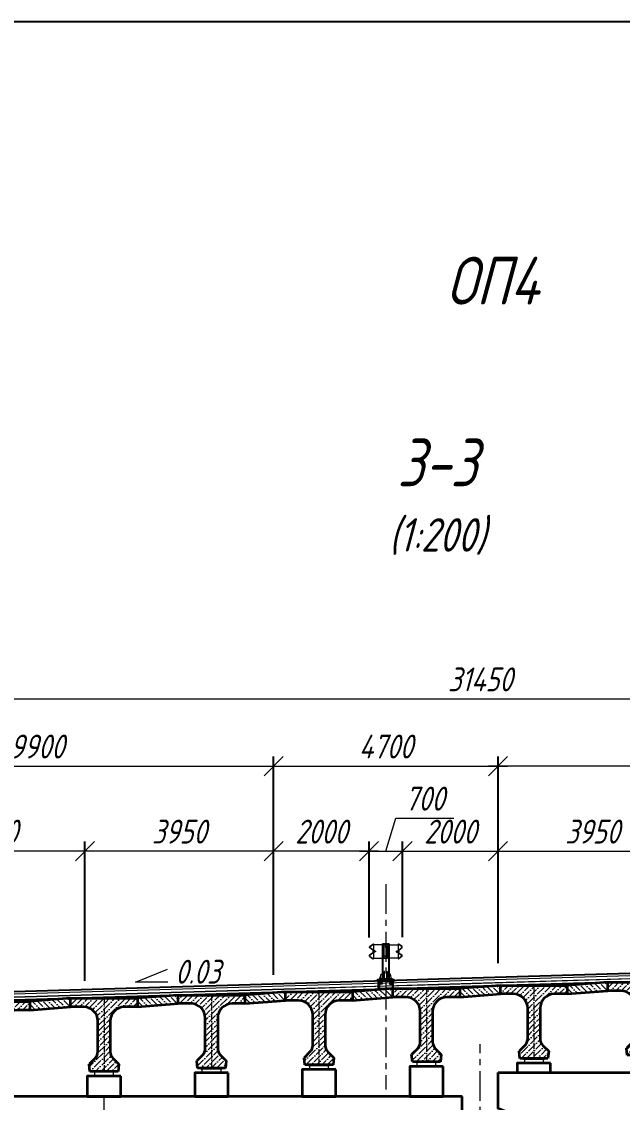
# Model space of a CAD drawing. Header units: millimetres. Extents: x 263685 to 14136308, y -2404013 to 2433772.
# Drawn here: x 7301822 to 7314400, y 38347 to 60973 of the extents above; entities that cross this region are included whole.
import ezdxf
from ezdxf import colors
from ezdxf.entities.mleader import LeaderData, LeaderLine
from ezdxf.math import Vec2, Vec3

# ---------------------------------------------------------------- set-up
doc = ezdxf.new("R2010")
doc.units = ezdxf.units.MM
for name, pattern in [('ACAD_ISO02W100', [15, 12, -3]), ('ACAD_ISO10W100', [18.5, 12, -3, 0.5, -3]), ('осевая', [2, 1.25, -0.25, 0.25, -0.25])]:
    doc.linetypes.add(name, pattern=pattern)
for name, color, linetype, lineweight in [('!!ТЕКСТ', 3, 'Continuous', 20), ('04_Невидимые', 3, 'Continuous', 13), ('1-Бетон', 106, 'Continuous', 35), ('1-Тонкая', 5, 'Continuous', 20), ('1-Штриховка', 8, 'Continuous', 9), ('ИС_TXT', 4, 'Continuous', 18), ('ИС_Выноска', 3, 'Continuous', 18), ('ИС_Ось', 3, 'осевая', 18), ('ИС_Разм', 3, 'Continuous', 18), ('ИС_Размер', 3, 'Continuous', 18), ('ИС_Текст заглавный', 1, 'Continuous', 35)]:
    doc.layers.add(name, color=color, linetype=linetype, lineweight=lineweight)
doc.layers.add('Красный поперечник', color=1, linetype='Continuous')
doc.styles.add('0', font='isocpeur.ttf', dxfattribs={"width": 0.8, "oblique": 15})
doc.styles.add('ISOCPEUR', font='isocpeur.ttf', dxfattribs={"width": 0.8, "oblique": 15, "height": 2.5})
doc.dimstyles.new('М200', dxfattribs={"dimscale": 200, "dimtxt": 2.5, "dimasz": 2, "dimexe": 1, "dimexo": 1, "dimgap": 0.8, "dimtad": 1, "dimdec": 0, "dimzin": 0, "dimdsep": 46, "dimtxsty": '0', "dimblk": 'OBLIQUE', "dimcen": 0.09, "dimdle": 1, "dimclrd": 256, "dimclre": 256, "dimclrt": 256, "dimadec": 4, "dimazin": 0, "dimtfac": 1, "dimtdec": 0, "dimtmove": 1, "dimatfit": 2, "dimfxl": 1, "dimtolj": 1, "dimtzin": 0, "dimlwd": -1, "dimarcsym": 0})

# ---------------------------------------------------------------- blocks, each defined once
blk = doc.blocks.new('1530')
at = {"layer": '1-Штриховка'}
h = blk.add_hatch(dxfattribs=at)
h.set_pattern_fill('ANSI36', color=256, scale=25, style=0)
h.set_pattern_definition([(45, (-1571632.81, 568569.22), (42.0949506, 154.348152), [198.4375, -39.6875, 0, -39.6875])])
h.paths.add_polyline_path([(130, -480), (130, -1117, 0.198927), (189, -1259), (310, -1380), (295, -1530), (-295, -1530), (-310, -1380), (-189, -1259, 0.198898), (-130, -1117), (-130, -480, 0.414214), (-430, -180), (-700, -180), (-700, 0), (700, 0), (700, -180), (430, -180, 0.414224)])
at = {"layer": '1-Бетон'}
for p, q in [((-700, 0), (700, 0)), ((-700, -180), (-700, 0)), ((-430, -180), (-700, -180)), ((700, -180), (430, -180)), ((700, 0), (700, -180)), ((-130, -1117), (-130, -480)), ((130, -480), (130, -1117)), ((-189, -1259), (-310, -1380)), ((189, -1259), (310, -1380)), ((-295, -1530), (-310, -1380)), ((295, -1530), (-295, -1530)), ((310, -1380), (295, -1530))]:
    blk.add_line(p, q, dxfattribs=at)
for centre, radius, start, end in [((-430, -480), 300, 0, 90), ((430, -480), 300, 90, 180), ((-330, -1117), 200, 315.0289, 359.9744), ((330, -1117), 200, 180.0256, 224.9711)]:
    blk.add_arc(centre, radius, start, end, dxfattribs=at)
at = {"layer": 'ИС_Ось', "ltscale": 100}
blk.add_line((0, 0), (0, -1530), dxfattribs=at)
blk = doc.blocks.new('_OBLIQUE')
at = {"color": 0, "linetype": 'ByBlock', "lineweight": -2}
blk.add_line((0.5, 0.5), (-0.5, -0.5), dxfattribs=at)
blk = doc.blocks.new('*D1059')
at = {"layer": 'Defpoints', "color": 0, "linetype": 'Continuous', "transparency": 16777216}
for p in [(7311797, 45387), (7311797, 41061), (7307097, 40820)]:
    blk.add_point(p, dxfattribs=at)
at = {"layer": 'ИС_Размер', "lineweight": -2, "transparency": 16777216}
for p, q in [((7307097, 41020), (7307097, 45587)), ((7311797, 41261), (7311797, 45587))]:
    blk.add_line(p, q, dxfattribs=at)
at = {"layer": 'ИС_Размер', "transparency": 16777216}
blk.add_line((7306897, 45387), (7311997, 45387), dxfattribs=at)
at = {"layer": 'ИС_Размер', "linetype": 'Continuous', "transparency": 16777216, "xscale": 400, "yscale": 400, "zscale": 400, "rotation": 180}
blk.add_blockref('_OBLIQUE', (7307097, 45387), dxfattribs=at)
at = {"layer": 'ИС_Размер', "linetype": 'Continuous', "transparency": 16777216, "xscale": 400, "yscale": 400, "zscale": 400}
blk.add_blockref('_OBLIQUE', (7311797, 45387), dxfattribs=at)
at = {"layer": 'ИС_Размер', "linetype": 'Continuous', "transparency": 16777216, "insert": (7309447, 45797), "char_height": 500, "attachment_point": 5, "style": '0'}
blk.add_mtext('\\A1;4700', dxfattribs=at)
blk = doc.blocks.new('*D1060')
at = {"layer": 'Defpoints', "color": 0, "transparency": 16777216}
for p in [(7311797, 43606), (7309797, 41604), (7311797, 41061)]:
    blk.add_point(p, dxfattribs=at)
at = {"layer": 'ИС_Размер', "lineweight": -2, "transparency": 16777216}
for p, q in [((7309797, 41804), (7309797, 43806)), ((7311797, 41261), (7311797, 43806))]:
    blk.add_line(p, q, dxfattribs=at)
at = {"layer": 'ИС_Размер', "transparency": 16777216}
blk.add_line((7309597, 43606), (7311997, 43606), dxfattribs=at)
at = {"layer": 'ИС_Размер', "transparency": 16777216, "xscale": 400, "yscale": 400, "zscale": 400, "rotation": 180}
blk.add_blockref('_OBLIQUE', (7309797, 43606), dxfattribs=at)
at = {"layer": 'ИС_Размер', "transparency": 16777216, "xscale": 400, "yscale": 400, "zscale": 400}
blk.add_blockref('_OBLIQUE', (7311797, 43606), dxfattribs=at)
at = {"layer": 'ИС_Размер', "transparency": 16777216, "insert": (7310797, 44016), "char_height": 500, "attachment_point": 5, "style": '0'}
blk.add_mtext('\\A1;2000', dxfattribs=at)
blk = doc.blocks.new('*D1061')
at = {"layer": 'Defpoints', "color": 0, "linetype": 'Continuous', "transparency": 16777216}
for p in [(7315747, 43606), (7311797, 41061), (7315747, 41167)]:
    blk.add_point(p, dxfattribs=at)
at = {"layer": 'ИС_Размер', "lineweight": -2, "transparency": 16777216}
for p, q in [((7311797, 41261), (7311797, 43806)), ((7315747, 41367), (7315747, 43806))]:
    blk.add_line(p, q, dxfattribs=at)
at = {"layer": 'ИС_Размер', "transparency": 16777216}
blk.add_line((7311597, 43606), (7315947, 43606), dxfattribs=at)
at = {"layer": 'ИС_Размер', "linetype": 'Continuous', "transparency": 16777216, "xscale": 400, "yscale": 400, "zscale": 400, "rotation": 180}
blk.add_blockref('_OBLIQUE', (7311797, 43606), dxfattribs=at)
at = {"layer": 'ИС_Размер', "linetype": 'Continuous', "transparency": 16777216, "xscale": 400, "yscale": 400, "zscale": 400}
blk.add_blockref('_OBLIQUE', (7315747, 43606), dxfattribs=at)
at = {"layer": 'ИС_Размер', "linetype": 'Continuous', "transparency": 16777216, "insert": (7313772, 44016), "char_height": 500, "attachment_point": 5, "style": '0'}
blk.add_mtext('\\A1;3950', dxfattribs=at)
blk = doc.blocks.new('*D1067')
at = {"layer": 'Defpoints', "color": 0, "linetype": 'Continuous', "transparency": 16777216}
for p in [(7327147, 46793), (7295697, 41553), (7327147, 41452)]:
    blk.add_point(p, dxfattribs=at)
at = {"layer": 'ИС_Размер', "lineweight": -2, "transparency": 16777216}
for p, q in [((7295697, 41753), (7295697, 46993)), ((7327147, 41652), (7327147, 46993))]:
    blk.add_line(p, q, dxfattribs=at)
at = {"layer": 'ИС_Размер', "transparency": 16777216}
blk.add_line((7295497, 46793), (7327347, 46793), dxfattribs=at)
at = {"layer": 'ИС_Размер', "linetype": 'Continuous', "transparency": 16777216, "xscale": 400, "yscale": 400, "zscale": 400, "rotation": 180}
blk.add_blockref('_OBLIQUE', (7295697, 46793), dxfattribs=at)
at = {"layer": 'ИС_Размер', "linetype": 'Continuous', "transparency": 16777216, "xscale": 400, "yscale": 400, "zscale": 400}
blk.add_blockref('_OBLIQUE', (7327147, 46793), dxfattribs=at)
at = {"layer": 'ИС_Размер', "linetype": 'Continuous', "transparency": 16777216, "insert": (7311422, 47203), "char_height": 500, "attachment_point": 5, "style": '0'}
blk.add_mtext('\\A1;31450', dxfattribs=at)
blk = doc.blocks.new('*D1068')
at = {"layer": 'Defpoints', "color": 0, "linetype": 'Continuous', "transparency": 16777216}
for p in [(7311797, 45387), (7325647, 42049), (7311797, 41061)]:
    blk.add_point(p, dxfattribs=at)
at = {"layer": 'ИС_Размер', "lineweight": -2, "transparency": 16777216}
for p, q in [((7311797, 41261), (7311797, 45587)), ((7325647, 42249), (7325647, 45587))]:
    blk.add_line(p, q, dxfattribs=at)
at = {"layer": 'ИС_Размер', "transparency": 16777216}
blk.add_line((7325847, 45387), (7311597, 45387), dxfattribs=at)
at = {"layer": 'ИС_Размер', "linetype": 'Continuous', "transparency": 16777216, "xscale": 400, "yscale": 400, "zscale": 400, "rotation": 180}
blk.add_blockref('_OBLIQUE', (7311797, 45387), dxfattribs=at)
at = {"layer": 'ИС_Размер', "linetype": 'Continuous', "transparency": 16777216, "xscale": 400, "yscale": 400, "zscale": 400}
blk.add_blockref('_OBLIQUE', (7325647, 45387), dxfattribs=at)
at = {"layer": 'ИС_Размер', "linetype": 'Continuous', "transparency": 16777216, "insert": (7318722, 45797), "char_height": 500, "attachment_point": 5, "style": '0'}
blk.add_mtext('\\A1;13850', dxfattribs=at)
blk = doc.blocks.new('*D1069')
at = {"layer": 'Defpoints', "color": 0, "transparency": 16777216}
for p in [(7309797, 43606), (7309097, 41598), (7309797, 41604)]:
    blk.add_point(p, dxfattribs=at)
at = {"layer": 'ИС_Размер', "transparency": 16777216}
for p, q in [((7309447, 43606), (7309654, 44296)), ((7309654, 44296), (7310868, 44296)), ((7308897, 43606), (7309997, 43606))]:
    blk.add_line(p, q, dxfattribs=at)
at = {"layer": 'ИС_Размер', "lineweight": -2, "transparency": 16777216}
for p, q in [((7309097, 41798), (7309097, 43806)), ((7309797, 41804), (7309797, 43806))]:
    blk.add_line(p, q, dxfattribs=at)
at = {"layer": 'ИС_Размер', "transparency": 16777216, "xscale": 400, "yscale": 400, "zscale": 400, "rotation": 180}
blk.add_blockref('_OBLIQUE', (7309097, 43606), dxfattribs=at)
at = {"layer": 'ИС_Размер', "transparency": 16777216, "xscale": 400, "yscale": 400, "zscale": 400}
blk.add_blockref('_OBLIQUE', (7309797, 43606), dxfattribs=at)
at = {"layer": 'ИС_Размер', "transparency": 16777216, "insert": (7310261, 44706), "char_height": 500, "attachment_point": 5, "style": '0'}
blk.add_mtext('\\A1;700', dxfattribs=at)
blk = doc.blocks.new('*D1070')
at = {"layer": 'Defpoints', "color": 0, "transparency": 16777216}
for p in [(7307097, 43606), (7309097, 41598), (7307097, 40820)]:
    blk.add_point(p, dxfattribs=at)
at = {"layer": 'ИС_Размер', "lineweight": -2, "transparency": 16777216}
for p, q in [((7307097, 41020), (7307097, 43806)), ((7309097, 41798), (7309097, 43806))]:
    blk.add_line(p, q, dxfattribs=at)
at = {"layer": 'ИС_Размер', "transparency": 16777216}
blk.add_line((7309297, 43606), (7306897, 43606), dxfattribs=at)
at = {"layer": 'ИС_Размер', "transparency": 16777216, "xscale": 400, "yscale": 400, "zscale": 400, "rotation": 180}
blk.add_blockref('_OBLIQUE', (7307097, 43606), dxfattribs=at)
at = {"layer": 'ИС_Размер', "transparency": 16777216, "xscale": 400, "yscale": 400, "zscale": 400}
blk.add_blockref('_OBLIQUE', (7309097, 43606), dxfattribs=at)
at = {"layer": 'ИС_Размер', "transparency": 16777216, "insert": (7308097, 44016), "char_height": 500, "attachment_point": 5, "style": '0'}
blk.add_mtext('\\A1;2000', dxfattribs=at)
blk = doc.blocks.new('*D1071')
at = {"layer": 'Defpoints', "color": 0, "linetype": 'Continuous', "transparency": 16777216}
for p in [(7303147, 43606), (7307097, 40820), (7303147, 40693)]:
    blk.add_point(p, dxfattribs=at)
at = {"layer": 'ИС_Размер', "lineweight": -2, "transparency": 16777216}
for p, q in [((7303147, 40893), (7303147, 43806)), ((7307097, 41020), (7307097, 43806))]:
    blk.add_line(p, q, dxfattribs=at)
at = {"layer": 'ИС_Размер', "transparency": 16777216}
blk.add_line((7307297, 43606), (7302947, 43606), dxfattribs=at)
at = {"layer": 'ИС_Размер', "linetype": 'Continuous', "transparency": 16777216, "xscale": 400, "yscale": 400, "zscale": 400, "rotation": 180}
blk.add_blockref('_OBLIQUE', (7303147, 43606), dxfattribs=at)
at = {"layer": 'ИС_Размер', "linetype": 'Continuous', "transparency": 16777216, "xscale": 400, "yscale": 400, "zscale": 400}
blk.add_blockref('_OBLIQUE', (7307097, 43606), dxfattribs=at)
at = {"layer": 'ИС_Размер', "linetype": 'Continuous', "transparency": 16777216, "insert": (7305122, 44016), "char_height": 500, "attachment_point": 5, "style": '0'}
blk.add_mtext('\\A1;3950', dxfattribs=at)
blk = doc.blocks.new('*D1072')
at = {"layer": 'Defpoints', "color": 0, "linetype": 'Continuous', "transparency": 16777216}
for p in [(7299197, 43606), (7299197, 40572), (7303147, 40693)]:
    blk.add_point(p, dxfattribs=at)
at = {"layer": 'ИС_Размер', "lineweight": -2, "transparency": 16777216}
for p, q in [((7299197, 40772), (7299197, 43806)), ((7303147, 40893), (7303147, 43806))]:
    blk.add_line(p, q, dxfattribs=at)
at = {"layer": 'ИС_Размер', "transparency": 16777216}
blk.add_line((7303347, 43606), (7298997, 43606), dxfattribs=at)
at = {"layer": 'ИС_Размер', "linetype": 'Continuous', "transparency": 16777216, "xscale": 400, "yscale": 400, "zscale": 400, "rotation": 180}
blk.add_blockref('_OBLIQUE', (7299197, 43606), dxfattribs=at)
at = {"layer": 'ИС_Размер', "linetype": 'Continuous', "transparency": 16777216, "xscale": 400, "yscale": 400, "zscale": 400}
blk.add_blockref('_OBLIQUE', (7303147, 43606), dxfattribs=at)
at = {"layer": 'ИС_Размер', "linetype": 'Continuous', "transparency": 16777216, "insert": (7301172, 44016), "char_height": 500, "attachment_point": 5, "style": '0'}
blk.add_mtext('\\A1;3950', dxfattribs=at)
blk = doc.blocks.new('*D1077')
at = {"layer": 'Defpoints', "color": 0, "linetype": 'Continuous', "transparency": 16777216}
for p in [(7307097, 45387), (7297197, 41127), (7307097, 40820)]:
    blk.add_point(p, dxfattribs=at)
at = {"layer": 'ИС_Размер', "lineweight": -2, "transparency": 16777216}
for p, q in [((7297197, 41327), (7297197, 45587)), ((7307097, 41020), (7307097, 45587))]:
    blk.add_line(p, q, dxfattribs=at)
at = {"layer": 'ИС_Размер', "transparency": 16777216}
blk.add_line((7296997, 45387), (7307297, 45387), dxfattribs=at)
at = {"layer": 'ИС_Размер', "linetype": 'Continuous', "transparency": 16777216, "xscale": 400, "yscale": 400, "zscale": 400, "rotation": 180}
blk.add_blockref('_OBLIQUE', (7297197, 45387), dxfattribs=at)
at = {"layer": 'ИС_Размер', "linetype": 'Continuous', "transparency": 16777216, "xscale": 400, "yscale": 400, "zscale": 400}
blk.add_blockref('_OBLIQUE', (7307097, 45387), dxfattribs=at)
at = {"layer": 'ИС_Размер', "linetype": 'Continuous', "transparency": 16777216, "insert": (7302147, 45797), "char_height": 500, "attachment_point": 5, "style": '0'}
blk.add_mtext('\\A1;9900', dxfattribs=at)
blk = doc.blocks.new('Барьерка1')
at = {"lineweight": 15}
for p, q in [((1026, 1457), (1026, 727)), ((1034, 1457), (1034, 727)), ((1159, 727), (1159, 1457)), ((1166, 727), (1166, 1457)), ((1166, 1441), (1356, 1441)), ((1352, 1441), (1352, 1160)), ((1356, 1457), (1355, 1453)), ((1355, 1453), (1361, 1451)), ((1356, 1457), (1362, 1455)), ((1356, 1441), (1356, 1160)), ((1428, 1405), (1367, 1449)), ((1367, 1335), (1428, 1377)), ((1430, 1408), (1370, 1452)), ((1370, 1331), (1430, 1374)), ((1356, 1160), (1166, 1160)), ((1361, 1150), (1355, 1148)), ((1356, 1144), (1355, 1148)), ((1362, 1146), (1356, 1144)), ((1360, 1316), (1360, 1285)), ((1367, 1266), (1428, 1224)), ((1428, 1196), (1367, 1152)), ((1370, 1270), (1430, 1227)), ((1430, 1193), (1370, 1149)), ((980, 727), (980, 737)), ((1012, 737), (980, 737)), ((980, 727), (980, 737)), ((1006, 737), (980, 737)), ((996, 727), (980, 727)), ((1012, 727), (980, 727)), ((989, 727), (989, 737)), ((989, 727), (989, 737)), ((989, 727), (989, 737)), ((989, 727), (989, 737)), ((1003, 727), (1003, 737)), ((1003, 727), (1003, 737)), ((1003, 727), (1003, 737)), ((1003, 727), (1003, 737)), ((1003, 727), (1003, 737)), ((1003, 727), (1003, 737)), ((1003, 727), (1003, 737)), ((1003, 727), (1003, 737)), ((1003, 727), (1003, 737)), ((1003, 727), (1003, 737)), ((1010, 737), (1006, 737)), ((1012, 729), (1012, 737)), ((1012, 727), (1012, 735)), ((1012, 727), (1012, 735)), ((1012, 729), (1012, 735)), ((1012, 727), (1012, 735)), ((1012, 727), (1012, 735)), ((1180, 729), (1180, 737)), ((1180, 737), (1212, 737)), ((1180, 727), (1180, 735)), ((1180, 727), (1180, 735)), ((1180, 729), (1180, 735)), ((1180, 727), (1180, 735)), ((1180, 727), (1180, 735)), ((1180, 727), (1212, 727)), ((1182, 737), (1186, 737)), ((1186, 737), (1212, 737)), ((1189, 727), (1189, 737)), ((1189, 727), (1189, 737)), ((1189, 727), (1189, 737)), ((1189, 727), (1189, 737)), ((1189, 727), (1189, 737)), ((1189, 727), (1189, 737)), ((1189, 727), (1189, 737)), ((1189, 727), (1189, 737)), ((1189, 727), (1189, 737)), ((1189, 727), (1189, 737)), ((1196, 727), (1212, 727)), ((1203, 727), (1203, 737)), ((1203, 727), (1203, 737)), ((1203, 727), (1203, 737)), ((1203, 727), (1203, 737)), ((1212, 727), (1212, 737)), ((1212, 727), (1212, 737))]:
    blk.add_line(p, q, dxfattribs=at)
at = {"color": 3, "linetype": 'ACAD_ISO02W100', "lineweight": 15, "ltscale": 2}
for p, q in [((1063, 1441), (1166, 1441)), ((1063, 1160), (1063, 1441)), ((1138, 1160), (1138, 1441)), ((1166, 1160), (1063, 1160)), ((983, 707), (983, 687)), ((984, 687), (984, 627)), ((985, 707), (985, 687)), ((1007, 707), (1007, 687)), ((1008, 687), (1008, 627)), ((1009, 707), (1009, 687)), ((1183, 707), (1183, 687)), ((1184, 687), (1184, 627)), ((1185, 707), (1185, 687)), ((1207, 707), (1207, 687)), ((1208, 687), (1208, 627)), ((1209, 707), (1209, 687))]:
    blk.add_line(p, q, dxfattribs=at)
at = {"color": 7, "lineweight": 15}
for p, q in [((1313, 1306), (1313, 1295)), ((1313, 1306), (1325, 1306)), ((1313, 1295), (1325, 1295)), ((1325, 1311), (1325, 1290)), ((1326, 1313), (1333, 1313)), ((1326, 1288), (1333, 1288)), ((1334, 1311), (1334, 1290)), ((1334, 1311), (1334, 1290)), ((1335, 1313), (1350, 1313)), ((1335, 1313), (1340, 1313)), ((1335, 1288), (1350, 1288)), ((1335, 1288), (1340, 1288)), ((1339, 1306), (1350, 1306)), ((1339, 1295), (1350, 1295))]:
    blk.add_line(p, q, dxfattribs=at)
at = {"lineweight": 15, "ltscale": 5}
for p, q in [((1350, 1279), (1350, 1322)), ((1350, 1322), (1352, 1322)), ((1352, 1279), (1350, 1279)), ((1352, 1322), (1352, 1279))]:
    blk.add_line(p, q, dxfattribs=at)
at = {"linetype": 'Continuous'}
for p, q in [((946, 527), (946, 687)), ((956, 687), (956, 527)), ((1237, 687), (1237, 527)), ((1246, 527), (1246, 687)), ((946, 527), (1096, 527)), ((1246, 527), (1096, 527))]:
    blk.add_line(p, q, dxfattribs=at)
at = {"linetype": 'ACAD_ISO10W100', "ltscale": 2.5}
for p, q in [((996, 713), (996, 615)), ((1196, 713), (1196, 615))]:
    blk.add_line(p, q, dxfattribs=at)
at = {"lineweight": 15}
for points in [[(1167, 1457), (1026, 1457)], [(982, 727), (982, 757), (997, 827), (1027, 827)], [(1212, 727), (1212, 757), (1197, 827), (1167, 827)]]:
    blk.add_lwpolyline(points, dxfattribs=at)
at = {"color": 7, "lineweight": 15}
blk.add_lwpolyline([(1360, 1316), (1364, 1316, -0.414214), (1370, 1310), (1370, 1303), (1366, 1303), (1366, 1298), (1370, 1298), (1370, 1291, -0.414214), (1364, 1285), (1360, 1285), (1360, 1316)], format="xyb", dxfattribs=at)
at = {"linetype": 'Continuous'}
for points in [[(1096, 707), (921, 707), (921, 687), (1096, 687)], [(1096, 707), (1271, 707), (1271, 687), (1096, 687)]]:
    blk.add_lwpolyline(points, dxfattribs=at)
blk.add_lwpolyline([(921, 687), (1271, 687), (1271, 707), (921, 707)], close=True, dxfattribs=at)
at = {"lineweight": 15}
for points in [[(1236, 707), (956, 707), (956, 727), (1236, 727)], [(1071, 883), (1061, 883), (1061, 727), (1071, 727)], [(1121, 883), (1131, 883), (1131, 727), (1121, 727)]]:
    blk.add_lwpolyline(points, close=True, dxfattribs=at)
at = {"color": 3, "linetype": 'ACAD_ISO02W100', "lineweight": 15, "ltscale": 2}
for points in [[(982, 687), (1010, 687), (1010, 627), (982, 627)], [(1210, 687), (1182, 687), (1182, 627), (1210, 627)], [(971, 627), (1021, 627), (1021, 617), (971, 617)], [(1221, 627), (1171, 627), (1171, 617), (1221, 617)]]:
    blk.add_lwpolyline(points, close=True, dxfattribs=at)
at = {"lineweight": 15}
for centre in [(1096, 1396), (1096, 1205)]:
    blk.add_circle(centre, 10.9, dxfattribs=at)
for centre, radius, start, end in [((1358, 1436), 16, 53.8126, 78.6901), ((1358, 1436), 20, 53.8126, 78.6901), ((1419, 1391), 16, 302.4532, 57.5468), ((1419, 1391), 20, 302.4532, 57.5468), ((1380, 1315), 24, 122.4532, 180), ((1380, 1315), 20, 122.4532, 180), ((1358, 1165), 16, 281.3099, 306.1874), ((1358, 1165), 20, 281.3099, 306.1874), ((982, 735), 2, 90, 180), ((982, 729), 2, 180, 270), ((987, 735), 2, 0, 90), ((987, 729), 2, 270, 0), ((991, 735), 2, 90, 180), ((991, 729), 2, 180, 270), ((1001, 735), 2, 0, 90), ((1001, 729), 2, 270, 0), ((1005, 735), 2, 90, 180), ((1005, 729), 2, 180, 270), ((1010, 735), 2, 359.9996, 90), ((1010, 729), 2, 270, 0), ((1182, 735), 2, 90, 180.0004), ((1182, 729), 2, 180, 270), ((1187, 735), 2, 0, 90), ((1187, 729), 2, 270, 0), ((1191, 735), 2, 90, 180), ((1191, 729), 2, 180, 270), ((1201, 735), 2, 0, 90), ((1201, 729), 2, 270, 0), ((1205, 735), 2, 90, 180), ((1205, 729), 2, 180, 270), ((1210, 735), 2, 0, 90), ((1210, 729), 2, 270, 0)]:
    blk.add_arc(centre, radius, start, end, dxfattribs=at)
at = {"lineweight": 15, "ltscale": 0.2}
for centre, radius, start, end in [((1380, 1286), 24, 180, 237.5468), ((1380, 1286), 20, 180, 237.5468), ((1419, 1210), 16, 302.4532, 57.5468), ((1419, 1210), 20, 302.4532, 57.5468)]:
    blk.add_arc(centre, radius, start, end, dxfattribs=at)
at = {"color": 7, "lineweight": 15}
for centre, major_axis, start_param, end_param in [((1329, 1310), (3.23, 3.23), 1.691386, 2.356194), ((1329, 1311), (-3.23, 3.23), 0.785398, 2.356194), ((1329, 1301), (3.23, 3.23), 0.785398, 2.356194), ((1329, 1300), (-3.23, 3.23), 0.785398, 2.356194), ((1329, 1290), (3.23, 3.23), 0.785398, 2.356194), ((1329, 1290), (-3.23, 3.23), 0.785398, 1.450207), ((1329, 1311), (3.23, 3.23), 3.926991, 5.497787), ((1329, 1301), (-3.23, 3.23), 3.926991, 5.497787), ((1329, 1300), (3.23, 3.23), 3.926991, 5.497787), ((1329, 1290), (-3.23, 3.23), 3.926991, 5.497787), ((1329, 1310), (-3.23, 3.23), 3.926991, 4.5918), ((1329, 1290), (3.23, 3.23), 4.832978, 5.497787), ((1339, 1310), (3.23, 3.23), 1.691386, 2.356194), ((1339, 1311), (3.23, 3.23), 2.356194, 3.926991), ((1339, 1301), (-3.23, 3.23), -0.785398, 0.785398), ((1339, 1300), (3.23, 3.23), 2.356194, 3.926991), ((1339, 1290), (-3.23, 3.23), -0.785398, 0.785398), ((1339, 1290), (-3.23, 3.23), 0.785398, 1.450207)]:
    blk.add_ellipse(centre, major_axis=major_axis, ratio=1, start_param=start_param, end_param=end_param, dxfattribs=at)

msp = doc.modelspace()

# ---------------------------------------------------------------- hatches: boundary and pattern name
at = {"layer": '1-Штриховка'}
h = msp.add_hatch(dxfattribs=at)
h.set_pattern_fill('ANSI36', color=256, scale=25, angle=90, style=0)
h.set_pattern_definition([(135, (1580274.92, -5211422.8), (-154.3481521, 42.0949506), [198.4375, -39.6875, 0, -39.6875])])
h.paths.add_polyline_path([(7309597.2882, 40729.3216), (7308747.2882, 40661.8216), (7308747.2882, 40481.8216), (7309597.2882, 40549.3216)])
h = msp.add_hatch(dxfattribs=at)
h.set_pattern_fill('ANSI36', color=256, scale=25, angle=90, style=0)
h.set_pattern_definition([(135, (1582524.92, -5211355.3), (-154.3481521, 42.0949506), [198.4375, -39.6875, 0, -39.6875])])
h.paths.add_polyline_path([(7311847.2882, 40796.8216), (7310997.2882, 40729.3216), (7310997.2882, 40549.3216), (7311847.2882, 40616.8216)])
h = msp.add_hatch(dxfattribs=at)
h.set_pattern_fill('ANSI36', color=256, scale=25, angle=90, style=0)
h.set_pattern_definition([(135, (1584774.92, -5211287.8), (-154.3481521, 42.0949506), [198.4375, -39.6875, 0, -39.6875])])
h.paths.add_polyline_path([(7314097.2882, 40864.3216), (7313247.2882, 40796.8216), (7313247.2882, 40616.8216), (7314097.2882, 40684.3216)])
h = msp.add_hatch(dxfattribs=at)
h.set_pattern_fill('ANSI36', color=256, scale=25, angle=90, style=0)
h.set_pattern_definition([(135, (1573524.92, -5211625.3), (-154.3481521, 42.0949506), [198.4375, -39.6875, 0, -39.6875])])
h.paths.add_polyline_path([(7302847.2882, 40526.8216), (7301997.2882, 40459.3216), (7301997.2882, 40279.3216), (7302847.2882, 40346.8216)])
h = msp.add_hatch(dxfattribs=at)
h.set_pattern_fill('ANSI36', color=256, scale=25, angle=90, style=0)
h.set_pattern_definition([(135, (1575774.92, -5211557.8), (-154.3481521, 42.0949506), [198.4375, -39.6875, 0, -39.6875])])
h.paths.add_polyline_path([(7305097.2882, 40594.3216), (7304247.2882, 40526.8216), (7304247.2882, 40346.8216), (7305097.2882, 40414.3216)])
h = msp.add_hatch(dxfattribs=at)
h.set_pattern_fill('ANSI36', color=256, scale=25, angle=90, style=0)
h.set_pattern_definition([(135, (1578024.92, -5211490.3), (-154.3481521, 42.0949506), [198.4375, -39.6875, 0, -39.6875])])
h.paths.add_polyline_path([(7307347.2882, 40661.8216), (7306497.2882, 40594.3216), (7306497.2882, 40414.3216), (7307347.2882, 40481.8216)])

# ---------------------------------------------------------------- linework, layer by layer
at = {"layer": '04_Невидимые', "elevation": 5778.159}
for points in [[(7310517.2882, 39179.3216), (7310077.2882, 39179.3216), (7310077.2882, 39199.3216), (7310517.2882, 39199.3216)], [(7312767.2882, 39246.8216), (7312327.2882, 39246.8216), (7312327.2882, 39266.8216), (7312767.2882, 39266.8216)], [(7303767.2882, 38976.8216), (7303327.2882, 38976.8216), (7303327.2882, 38996.8216), (7303767.2882, 38996.8216)], [(7306017.2882, 39044.3216), (7305577.2882, 39044.3216), (7305577.2882, 39064.3216), (7306017.2882, 39064.3216)], [(7308267.2882, 39111.8216), (7307827.2882, 39111.8216), (7307827.2882, 39131.8216), (7308267.2882, 39131.8216)]]:
    msp.add_lwpolyline(points, close=True, dxfattribs=at)
at = {"layer": '1-Бетон', "elevation": 5778.159}
for points in [[(7308747.2882, 40481.8216), (7309597.2882, 40549.3216), (7309597.2882, 40729.3216), (7308747.2882, 40661.8216)], [(7310997.2882, 40549.3216), (7311847.2882, 40616.8216), (7311847.2882, 40796.8216), (7310997.2882, 40729.3216)], [(7313247.2882, 40616.8216), (7314097.2882, 40684.3216), (7314097.2882, 40864.3216), (7313247.2882, 40796.8216)], [(7301997.2882, 40279.3216), (7302847.2882, 40346.8216), (7302847.2882, 40526.8216), (7301997.2882, 40459.3216)], [(7304247.2882, 40346.8216), (7305097.2882, 40414.3216), (7305097.2882, 40594.3216), (7304247.2882, 40526.8216)], [(7306497.2882, 40414.3216), (7307347.2882, 40481.8216), (7307347.2882, 40661.8216), (7306497.2882, 40594.3216)], [(7312897.2882, 39168.8216), (7312197.2882, 39168.8216), (7312197.2882, 38972.3113), (7312897.2882, 38972.3113)], [(7306147.2882, 38966.3216), (7305447.2882, 38966.3216), (7305447.2882, 38472.3113), (7306147.2882, 38472.3113)], [(7308397.2882, 39033.8216), (7307697.2882, 39033.8216), (7307697.2882, 38472.3113), (7308397.2882, 38472.3113)], [(7310647.2882, 39101.3216), (7309947.2882, 39101.3216), (7309947.2882, 38472.3113), (7310647.2882, 38472.3113)], [(7303897.2882, 38898.8216), (7303197.2882, 38898.8216), (7303197.2882, 38472.3113), (7303897.2882, 38472.3113)], [(7311047.1104, 38472.3113), (7296047.2882, 38472.3113), (7296047.466, 37722.3113), (7297947.6439, 36972.3113), (7309147.466, 36972.3113), (7311047.2882, 37722.3113)]]:
    msp.add_lwpolyline(points, close=True, dxfattribs=at)
msp.add_lwpolyline([(7311797.1993, 38972.3113), (7326797.0215, 38972.3113), (7326796.8437, 38222.3113), (7324896.6658, 37472.3113), (7313696.8437, 37472.3113), (7311797.0215, 38222.3113), (7311797.1993, 38972.3113)], dxfattribs=at)
at = {"layer": '1-Тонкая', "elevation": 5778.159}
for points in [[(7295947.0803, 40425.3113), (7297897.4828, 40503.3274), (7298647.4828, 40525.8274), (7302597.4828, 40644.3274), (7307547.4828, 40792.8274), (7309447.4828, 40849.8274), (7310547.4828, 40882.8274), (7315497.4828, 41031.3274), (7319447.4828, 41149.8274), (7323197.4828, 41262.3274), (7323947.4828, 41284.8274), (7326897.1402, 41373.3171)], [(7295947.0803, 40365.3113), (7297897.4828, 40443.3274), (7298647.4828, 40465.8274), (7302597.4828, 40584.3274), (7307547.4828, 40732.8274), (7309447.4828, 40789.8274), (7310547.4828, 40822.8274), (7315497.4828, 40971.3274), (7319447.4828, 41089.8274), (7323197.4828, 41202.3274), (7323947.4828, 41224.8274), (7326897.1402, 41313.3171)], [(7295947.0803, 40360.3113), (7297897.4828, 40438.3274), (7298647.4828, 40460.8274), (7302597.4828, 40579.3274), (7307547.4828, 40727.8274), (7309447.4828, 40784.8274), (7310547.4828, 40817.8274), (7315497.4828, 40966.3274), (7319447.4828, 41084.8274), (7323197.4828, 41197.3274), (7323947.4828, 41219.8274), (7326897.1402, 41308.3171)]]:
    msp.add_lwpolyline(points, dxfattribs=at)
at = {"layer": 'Defpoints', "color": 252, "true_color": 0x939598, "elevation": 5778.159}
msp.add_lwpolyline([(7295947.0803, 40300.3113), (7297897.4828, 40378.3274), (7298647.4828, 40400.8274), (7302597.4828, 40519.3274), (7307547.4828, 40667.8274), (7309447.4828, 40724.8274), (7310547.4828, 40757.8274), (7315497.4828, 40906.3274), (7319447.4828, 41024.8274), (7323197.4828, 41137.3274), (7323947.4828, 41159.8274), (7326897.1402, 41248.3171)], dxfattribs=at)
at = {"layer": 'ИС_TXT', "color": 3, "ltscale": 500, "elevation": 5778.159}
msp.add_lwpolyline([(7304883.2183, 40864.2109), (7304205.5267, 40864.2109), (7304876.749, 41135.0643)], dxfattribs=at)
at = {"layer": 'ИС_Ось', "ltscale": 500, "elevation": 5778.159}
for points in [[(7309447.4806, 42917.8952), (7309447.4806, 38614.1183)], [(7311422.2882, 19377.4502), (7311422.2882, 39568.2202)], [(7303547.6439, 21972.2458), (7303547.1993, 38472.3113)]]:
    msp.add_lwpolyline(points, dxfattribs=at)
at = {"layer": 'ИС_Размер', "elevation": 5778.159}
for points in [[(7310497.2882, 39179.3216), (7310097.2882, 39179.3216), (7310097.2882, 39101.3216), (7310497.2882, 39101.3216), (7310497.2882, 39179.3216)], [(7312747.2882, 39246.8216), (7312347.2882, 39246.8216), (7312347.2882, 39168.8216), (7312747.2882, 39168.8216), (7312747.2882, 39246.8216)], [(7303747.2882, 38976.8216), (7303347.2882, 38976.8216), (7303347.2882, 38898.8216), (7303747.2882, 38898.8216), (7303747.2882, 38976.8216)], [(7305997.2882, 39044.3216), (7305597.2882, 39044.3216), (7305597.2882, 38966.3216), (7305997.2882, 38966.3216), (7305997.2882, 39044.3216)], [(7308247.2882, 39111.8216), (7307847.2882, 39111.8216), (7307847.2882, 39033.8216), (7308247.2882, 39033.8216), (7308247.2882, 39111.8216)]]:
    msp.add_lwpolyline(points, dxfattribs=at)
at = {"layer": 'Красный поперечник', "elevation": 5778.159}
msp.add_lwpolyline([(7295947.0803, 40475.3113), (7297897.4828, 40553.3274), (7298647.4828, 40575.8274), (7302597.4828, 40694.3274), (7307547.4828, 40842.8274), (7309447.4828, 40899.8274), (7310547.4828, 40932.8274), (7315497.4828, 41081.3274), (7319447.4828, 41199.8274), (7323197.4828, 41312.3274), (7323947.4828, 41334.8274), (7326897.1402, 41423.3171)], dxfattribs=at)

# ---------------------------------------------------------------- block references
at = {"xscale": -1}
msp.add_blockref('Барьерка1', (7310544.0148, 40206.4157, 5778.159), dxfattribs=at)
msp.add_blockref('Барьерка1', (7308350.3926, 40206.4157, 5778.159))
at = {"layer": 'ИС_Размер', "linetype": 'Continuous'}
for p in [(7310297.2882, 40729.3216, 5778.159), (7312547.2882, 40796.8216, 5778.159), (7314797.2882, 40864.3216, 5778.159), (7303547.2882, 40526.8216, 5778.159), (7305797.2882, 40594.3216, 5778.159), (7308047.2882, 40661.8216, 5778.159), (7301297.2882, 40459.3216, 5778.159)]:
    msp.add_blockref('1530', p, dxfattribs=at)

# ---------------------------------------------------------------- texts
at = {"layer": '!!ТЕКСТ', "color": 1, "insert": (7311680.0933, 55548.6501), "char_height": 1000, "width": 4344.622638, "attachment_point": 5, "style": 'ISOCPEUR', "bg_fill": 2}
msp.add_mtext('ОП4', dxfattribs=at)
at = {"layer": 'ИС_Разм', "color": 3, "ltscale": 0.4, "insert": (7305510.341, 41082.7517, 5778.159), "char_height": 500, "attachment_point": 5, "style": 'ISOCPEUR'}
msp.add_mtext('\\pxqc;0.03', dxfattribs=at)
at = {"layer": 'ИС_Текст заглавный', "insert": (7310524.5766, 51026.422), "char_height": 2000, "width": 4689.843741, "attachment_point": 5, "style": 'ISOCPEUR'}
msp.add_mtext('{\\H0.5x;3-3\\P\\H0.7x;(1:200)}', dxfattribs=at)

# ---------------------------------------------------------------- dimensions: what is measured, and where the dimension line sits
at = {"layer": 'ИС_Размер', "linetype": 'Continuous'}
for base, p1, p2, picture, middle in [((7327147.1401, 46792.7196, 5778.159), (7295697.4341, 41552.8385, 5778.159), (7327147.1401, 41451.8216, 5778.159), '*D1067', (7311422.2871, 47202.7196, 5778.159)), ((7311797.0782, 45387.1772, 5778.159), (7307097.0782, 40819.5208, 5778.159), (7311797.0782, 41060.5639, 5778.159), '*D1059', (7309447.0782, 45797.1772, 5778.159)), ((7311797.0782, 45387.1772, 5778.159), (7325647.0782, 42049.29, 5778.159), (7311797.0782, 41060.5639, 5778.159), '*D1068', (7318722.0782, 45797.1772, 5778.159)), ((7315747.0782, 43606.3475, 5778.159), (7311797.0782, 41060.5639, 5778.159), (7315747.0782, 41166.621, 5778.159), '*D1061', (7313772.0782, 44016.3475, 5778.159))]:
    dim = msp.add_linear_dim(base=base, p1=p1, p2=p2, dimstyle='М200', dxfattribs=at)
    dim.commit()
    dim.dimension.update_dxf_attribs({"geometry": picture, "text_midpoint": middle})
for base, p1, p2, picture, middle in [((7307097.0782, 45387.1772, 5778.159), (7297197.0782, 41126.9607, 5778.159), (7307097.0782, 40819.5208, 5778.159), '*D1077', (7302147.0782, 45797.1772, 5778.159)), ((7299197.0782, 43606.3475, 5778.159), (7303147.0782, 40692.8608, 5778.159), (7299197.0782, 40571.8508, 5778.159), '*D1072', (7301172.0782, 44016.3475, 5778.159)), ((7303147.0782, 43606.3475, 5778.159), (7307097.0782, 40819.5208, 5778.159), (7303147.0782, 40692.8608, 5778.159), '*D1071', (7305122.0782, 44016.3475, 5778.159))]:
    dim = msp.add_linear_dim(base=base, p1=p1, p2=p2, angle=180, dimstyle='М200', dxfattribs=at)
    dim.commit()
    dim.dimension.update_dxf_attribs({"geometry": picture, "text_midpoint": middle})
at = {"layer": 'ИС_Размер'}
for base, p1, p2, picture, middle in [((7309797.0782, 43606.3475, 5778.159), (7309096.6758, 41597.6154, 5778.159), (7309797.0782, 41603.5838, 5778.159), '*D1069', (7309813.877, 44706.3475, 5778.159)), ((7311797.0782, 43606.3475, 5778.159), (7309797.0782, 41603.5838, 5778.159), (7311797.0782, 41060.5639, 5778.159), '*D1060', (7310797.0782, 44016.3475, 5778.159))]:
    dim = msp.add_linear_dim(base=base, p1=p1, p2=p2, dimstyle='М200', dxfattribs=at)
    dim.commit()
    dim.dimension.update_dxf_attribs({"geometry": picture, "text_midpoint": middle})
dim = msp.add_linear_dim(base=(7307097.0782, 43606.3475, 5778.159), p1=(7309096.6758, 41597.6154, 5778.159), p2=(7307097.0782, 40819.5208, 5778.159), angle=180, dimstyle='М200', dxfattribs=at)
dim.commit()
dim.dimension.update_dxf_attribs({"geometry": '*D1070', "text_midpoint": (7308096.877, 44016.3475, 5778.159)})

# ---------------------------------------------------------------- leaders
at = {"layer": 'ИС_Выноска', "ltscale": 0.5}
ml = msp.add_multileader_mtext('Standard', dxfattribs=at)
ml.set_content('\\A1;Асфальтобетон ЩМА-16 по ГОСТ 58406.1 на ПБВ60 по ГОСТ 52056-2003                            -50мм\\PАсфальтобетон А22 Нт по ГОСТ 58406.2-2020 на БНД 50/70 по ГОСТ 33133-2020               -60мм\\PГидроизоляция Техноэластмост Б             -5 мм\\PВыравнивающий слой                      -min 30 мм', color=256, style='0')
ml.set_leader_properties(color=256, linetype='ByLayer', lineweight=-1)
ml.build(insert=Vec2(0, 0))
ml.multileader.update_dxf_attribs({"text_left_attachment_type": 6, "text_right_attachment_type": 6, "dogleg_length": 0.36, "arrow_head_size": 450, "scale": 75})
ctx = ml.context
ctx.base_point, ctx.scale, ctx.char_height, ctx.arrow_head_size, ctx.landing_gap_size, ctx.plane_origin, ctx.plane_x_axis, ctx.plane_y_axis = Vec3(7244097.999, 51717.5023, 5778.159), 75, 500, 450, 18, Vec3(7243517.8916, 80742.9482, 5778.159), Vec3(1, 0.0000000247), Vec3(-0.0000000247, 1)
ctx.left_attachment, ctx.right_attachment = 6, 6
notes = []
notes.append((ctx, [(0, (1, 1, 0), (7244025.999, 51717.5023, 5778.159), (1, 0.0000000247), 72, [(0, [(7244025.999, 41234.7999, 5778.159)], 0, [])])]))
ctx.mtext.insert, ctx.mtext.text_direction, ctx.mtext.rotation, ctx.mtext.width, ctx.mtext.flow_direction = Vec3(7244115.999, 52367.5023, 5778.159), Vec3(1, 0.0000000247), 0.0000000247, 14306.378366, 5
ml = msp.add_multileader_mtext('Standard', dxfattribs=at)
ml.set_content('\\A1;Асфальтобетон ЩМА-16 по ГОСТ 58406.1 на ПБВ60 по ГОСТ 52056-2003                            -50мм\\PАсфальтобетон А22 Нт по ГОСТ 58406.2-2020 на БНД 50/70 по ГОСТ 33133-2020               -60мм\\PГидроизоляция Техноэластмост Б             -5 мм\\PВыравнивающий слой                      -min 30 мм', color=256, style='0')
ml.set_leader_properties(color=256, linetype='ByLayer', lineweight=-1)
ml.build(insert=Vec2(0, 0))
ml.multileader.update_dxf_attribs({"text_left_attachment_type": 6, "text_right_attachment_type": 6, "dogleg_length": 0.36, "arrow_head_size": 450, "scale": 75})
ctx = ml.context
ctx.base_point, ctx.scale, ctx.char_height, ctx.arrow_head_size, ctx.landing_gap_size, ctx.plane_origin, ctx.plane_x_axis, ctx.plane_y_axis = Vec3(7167638.1646, 44442.7952), 75, 500, 450, 18, Vec3(7167058.0572, 73468.2411), Vec3(1, 0.0000000247), Vec3(-0.0000000247, 1)
ctx.left_attachment, ctx.right_attachment = 6, 6
notes.append((ctx, [(0, (1, 1, 0), (7167566.1646, 44442.7952), (1, 0.0000000247), 72, [(0, [(7167566.1646, 33960.0928)], 0, [])])]))
ctx.mtext.insert, ctx.mtext.text_direction, ctx.mtext.rotation, ctx.mtext.width, ctx.mtext.flow_direction = Vec3(7167656.1646, 45092.7952), Vec3(1, 0.0000000247), 0.0000000247, 14306.378366, 5
for ctx, leaders in notes:
    for number, flags, end, landing, length, lines in leaders:
        leader = LeaderData()
        leader.index, (leader.has_last_leader_line, leader.has_dogleg_vector, leader.attachment_direction) = number, flags
        leader.last_leader_point, leader.dogleg_vector, leader.dogleg_length = Vec3(end), Vec3(landing), length
        for number, points, colour, breaks in lines:
            line = LeaderLine()
            line.index, line.vertices, line.color, line.breaks = number, Vec3.list(points), colors.encode_raw_color(colour), breaks
            leader.lines.append(line)
        ctx.leaders.append(leader)

# ---------------------------------------------------------------- next in the draw order: linework, layer by layer
at = {"color": 1}
msp.add_lwpolyline([(7283328.9957, 60973.4665), (7359916.2303, 60973.4665), (7359916.2303, -10235.03), (7283328.9957, -10235.03)], close=True, dxfattribs=at)

doc.saveas('drawing.dxf')
